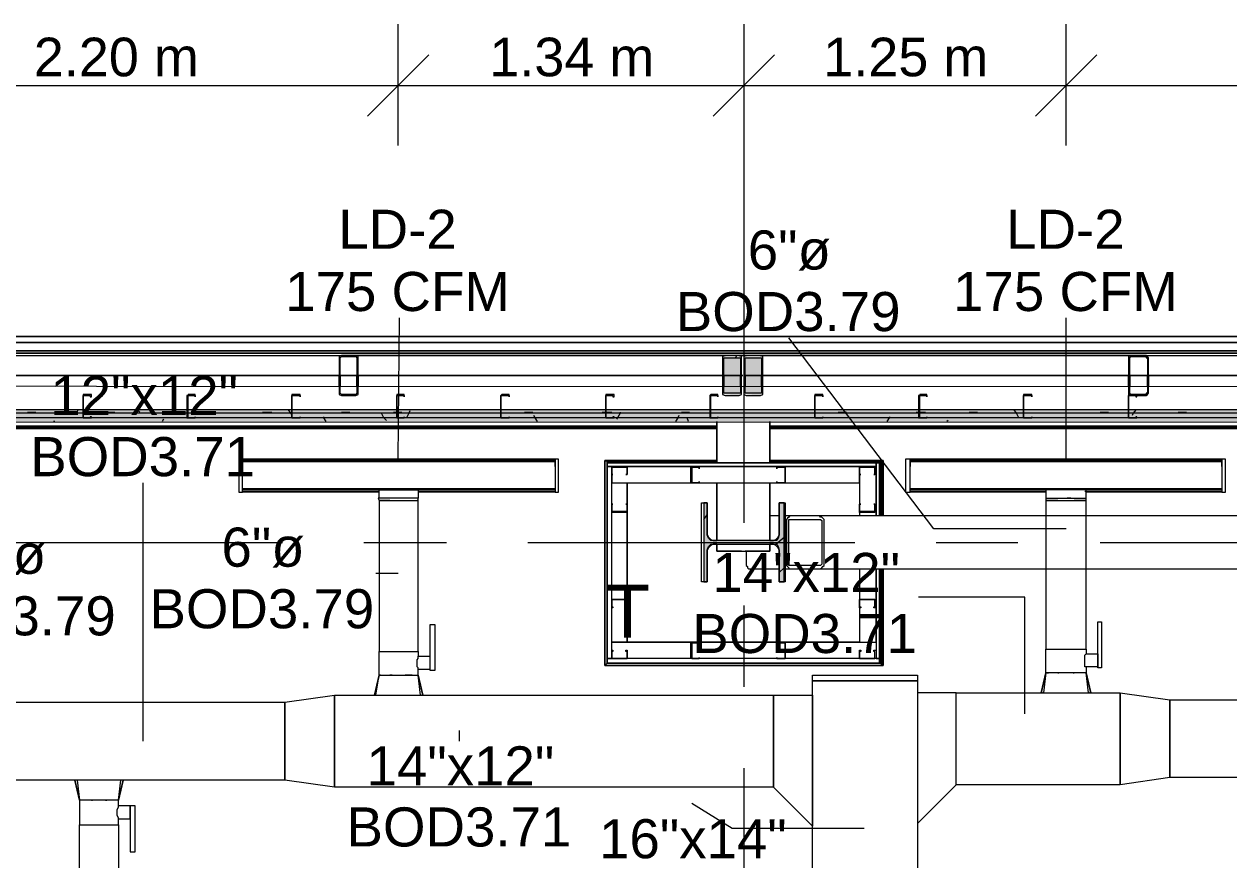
# Model space of a CAD drawing. Header units: metres. Extents: x -2 to 207, y -8 to 52.
# Drawn here: x 28.016 to 32.694, y 44.931 to 48.178 of the extents above; entities that cross this region are included whole.
import ezdxf

# ---------------------------------------------------------------- set-up
doc = ezdxf.new("R2010")
doc.units = ezdxf.units.M
doc.layers.add('HVAC - Ductos', color=5, linetype='Continuous', lineweight=0)
doc.layers.add('PDF_Text', color=7, linetype='Continuous', lineweight=0)
doc.layers.add('PDF_Geometry', color=7, linetype='Continuous', lineweight=0, true_color=0xaaaaaa)
doc.layers.add('PDF_Solid Fills', color=7, linetype='Continuous', lineweight=0, true_color=0xffffff)
doc.styles.add('PDF Helvetica', font='')
doc.styles.get('PDF Helvetica').set_extended_font_data('Helvetica')

msp = doc.modelspace()

# ---------------------------------------------------------------- hatches: boundary and pattern name
at = {"layer": 'PDF_Solid Fills', "lineweight": 0, "transparency": 33554559}
h = msp.add_hatch(color=256, dxfattribs=at)
h.paths.add_polyline_path([(29.2443, 46.8864), (29.3039, 46.891), (29.2398, 46.891), (29.2398, 46.7397), (29.2489, 46.7443), (29.2443, 46.7443)])
h.paths.add_polyline_path([(29.2489, 46.7397), (29.3034, 46.7352), (29.3039, 46.7352), (29.3039, 46.7397)])
h.paths.add_polyline_path([(29.3085, 46.7397), (29.313, 46.891), (29.3085, 46.891)])
for points in [[(30.7288, 46.7397), (30.738, 46.7397), (30.7924, 46.7352), (30.7929, 46.7352), (30.7929, 46.7397), (30.8021, 46.7397), (30.8021, 46.891), (30.7288, 46.891)], [(30.8113, 46.7397), (30.8205, 46.7397), (30.8749, 46.7352), (30.8754, 46.7352), (30.8754, 46.7397), (30.8846, 46.7397), (30.8846, 46.891), (30.8113, 46.891)], [(12.4111, 46.6344), (59.8547, 46.6344), (60.0699, 46.6298), (60.0699, 46.6481), (26.619, 46.6526), (12.4111, 46.6526)], [(30.6692, 46.1945), (30.6692, 46.3182), (30.6555, 46.3182), (30.6555, 46.0113), (30.6692, 46.0113), (30.6692, 46.1395), (30.6738, 46.1533), (30.6784, 46.1579), (30.9441, 46.1579), (30.9441, 46.1487), (30.9487, 46.1487), (30.9487, 46.0113), (30.967, 46.0113), (30.967, 46.3182), (30.9487, 46.3182), (30.9441, 46.1853), (30.9396, 46.1762), (30.683, 46.1716), (30.683, 46.1762), (30.6784, 46.1808), (30.6738, 46.1808), (30.6738, 46.1945)]]:
    msp.add_hatch(color=256, dxfattribs=at).paths.add_polyline_path(points)
h = msp.add_hatch(color=256, dxfattribs=at)
h.paths.add_polyline_path([(32.3049, 46.7397), (32.3141, 46.7443), (32.3095, 46.7443), (32.3095, 46.8864), (32.3736, 46.8864), (32.3782, 46.8818), (32.3782, 46.7443), (32.3828, 46.8864), (32.3782, 46.891), (32.3049, 46.891)])
h.paths.add_polyline_path([(32.3782, 46.7443), (32.3736, 46.7443), (32.3782, 46.7397)])
h.paths.add_polyline_path([(32.337, 46.7397), (32.3733, 46.7352), (32.3736, 46.7352), (32.3736, 46.7397)])
h = msp.add_hatch(color=256, dxfattribs=at)
h.paths.add_polyline_path([(26.6236, 46.6802), (26.6236, 46.6664), (28.6487, 46.6664), (28.6487, 46.6802)])
h.paths.add_polyline_path([(60.0699, 46.6802), (58.6863, 46.6802), (58.6863, 46.6618), (60.0699, 46.6618)])
h.paths.add_polyline_path([(25.8127, 46.6802), (25.8127, 46.6664), (26.619, 46.6664), (26.619, 46.6802)])
h.paths.add_polyline_path([(14.0377, 46.6664), (14.0377, 46.6848), (12.4111, 46.6848), (12.4111, 46.6664)])
h.paths.add_polyline_path([(28.6533, 46.6802), (28.6533, 46.6664), (30.6784, 46.6664), (30.6784, 46.6802)])
h.paths.add_polyline_path([(18.908, 46.6664), (18.908, 46.6848), (16.072, 46.6848), (16.072, 46.6664)])
h.paths.add_polyline_path([(31.4939, 46.6802), (31.4939, 46.6664), (33.5191, 46.6664), (33.5191, 46.6802)])
h.paths.add_polyline_path([(21.7487, 46.6664), (21.7487, 46.6848), (20.9423, 46.6848), (20.9423, 46.6664)])
h.paths.add_polyline_path([(36.3643, 46.6802), (36.3643, 46.6664), (38.3894, 46.6664), (38.3894, 46.6802)])
h.paths.add_polyline_path([(25.8081, 46.6802), (25.4049, 46.6848), (23.783, 46.6848), (23.783, 46.6664), (25.8081, 46.6664)])
h.paths.add_polyline_path([(41.2346, 46.6802), (41.2346, 46.6664), (43.2598, 46.6664), (43.2598, 46.6802)])
h.paths.add_polyline_path([(50.5676, 46.6664), (50.9698, 46.6618), (50.9707, 46.6618), (50.9707, 46.6802), (48.9456, 46.6802), (48.9456, 46.6664)])
h.paths.add_polyline_path([(44.0753, 46.6802), (44.0753, 46.6664), (46.1004, 46.6664), (46.1004, 46.6802)])
h.paths.add_polyline_path([(53.005, 46.6802), (53.005, 46.6618), (53.8114, 46.6618), (53.8114, 46.6802)])
h.paths.add_polyline_path([(48.1347, 46.6802), (48.1347, 46.6664), (48.941, 46.6664), (48.941, 46.6802)])
h.paths.add_polyline_path([(55.8456, 46.6802), (55.8456, 46.6618), (58.6817, 46.6618), (58.6817, 46.6802)])
h.paths.add_polyline_path([(46.105, 46.6802), (46.105, 46.6664), (48.1301, 46.6664), (48.1301, 46.6802)])
h.paths.add_polyline_path([(53.8159, 46.6802), (53.8159, 46.6618), (55.841, 46.6618), (55.841, 46.6802)])
h.paths.add_polyline_path([(43.2643, 46.6802), (43.2643, 46.6664), (44.0707, 46.6664), (44.0707, 46.6802)])
h.paths.add_polyline_path([(50.9753, 46.6802), (50.9753, 46.6618), (53.0004, 46.6618), (53.0004, 46.6802)])
h.paths.add_polyline_path([(38.394, 46.6802), (38.394, 46.6664), (41.2301, 46.6664), (41.2301, 46.6802)])
h.paths.add_polyline_path([(23.7784, 46.6664), (23.7784, 46.6848), (21.7532, 46.6848), (21.7532, 46.6664)])
h.paths.add_polyline_path([(33.5237, 46.6802), (33.5237, 46.6664), (36.3597, 46.6664), (36.3597, 46.6802)])
h.paths.add_polyline_path([(20.9377, 46.6664), (20.9377, 46.6848), (18.9126, 46.6848), (18.9126, 46.6664)])
h.paths.add_polyline_path([(30.683, 46.6802), (30.683, 46.6664), (31.4894, 46.6664), (31.4894, 46.6802)])
h.paths.add_polyline_path([(16.0674, 46.6664), (16.0674, 46.6848), (14.0423, 46.6848), (14.0423, 46.6664)])
h = msp.add_hatch(color=256, dxfattribs=at)
h.paths.add_polyline_path([(53.005, 46.6618), (53.005, 46.6481), (53.8114, 46.6481), (53.8114, 46.6618)])
h.paths.add_polyline_path([(48.1301, 46.6481), (48.1301, 46.6664), (46.105, 46.6664), (46.105, 46.6481)])
h.paths.add_polyline_path([(44.0707, 46.6481), (44.0707, 46.6664), (43.2643, 46.6664), (43.2643, 46.6481)])
h.paths.add_polyline_path([(50.9707, 46.6618), (50.5676, 46.6664), (48.9456, 46.6664), (48.9456, 46.6481), (50.9707, 46.6481)])
h.paths.add_polyline_path([(41.2301, 46.6481), (41.2301, 46.6664), (38.394, 46.6664), (38.394, 46.6481)])
h.paths.add_polyline_path([(48.941, 46.6481), (48.941, 46.6664), (48.1347, 46.6664), (48.1347, 46.6481)])
h.paths.add_polyline_path([(36.3597, 46.6481), (36.3597, 46.6664), (33.5237, 46.6664), (33.5237, 46.6481)])
h.paths.add_polyline_path([(46.1004, 46.6481), (46.1004, 46.6664), (44.0753, 46.6664), (44.0753, 46.6481)])
h.paths.add_polyline_path([(31.4894, 46.6481), (31.4894, 46.6664), (30.683, 46.6664), (30.683, 46.6481)])
h.paths.add_polyline_path([(43.2598, 46.6481), (43.2598, 46.6664), (41.2346, 46.6664), (41.2346, 46.6481)])
h.paths.add_polyline_path([(28.6487, 46.6481), (28.6487, 46.6664), (26.6236, 46.6664), (26.6236, 46.6481)])
h.paths.add_polyline_path([(38.3894, 46.6481), (38.3894, 46.6664), (36.3643, 46.6664), (36.3643, 46.6481)])
h.paths.add_polyline_path([(25.8081, 46.6526), (25.8081, 46.6664), (23.783, 46.6664), (23.783, 46.6526)])
h.paths.add_polyline_path([(33.5191, 46.6481), (33.5191, 46.6664), (31.4939, 46.6664), (31.4939, 46.6481)])
h.paths.add_polyline_path([(21.7487, 46.6526), (21.7487, 46.6664), (20.9423, 46.6664), (20.9423, 46.6526)])
h.paths.add_polyline_path([(30.6784, 46.6481), (30.6784, 46.6664), (28.6533, 46.6664), (28.6533, 46.6481)])
h.paths.add_polyline_path([(18.908, 46.6526), (18.908, 46.6664), (16.072, 46.6664), (16.072, 46.6526)])
h.paths.add_polyline_path([(26.619, 46.6481), (26.619, 46.6664), (25.8127, 46.6664), (25.8127, 46.6526), (26.5091, 46.6526)])
h.paths.add_polyline_path([(14.0377, 46.6526), (14.0377, 46.6664), (12.4111, 46.6664), (12.4111, 46.6526)])
h.paths.add_polyline_path([(23.7784, 46.6526), (23.7784, 46.6664), (21.7532, 46.6664), (21.7532, 46.6526)])
h.paths.add_polyline_path([(60.0699, 46.6618), (53.8159, 46.6618), (53.8159, 46.6481), (60.0699, 46.6481)])
h.paths.add_polyline_path([(20.9377, 46.6526), (20.9377, 46.6664), (18.9126, 46.6664), (18.9126, 46.6526)])
h.paths.add_polyline_path([(50.9753, 46.6618), (50.9753, 46.6481), (53.0004, 46.6481), (53.0004, 46.6618)])
h.paths.add_polyline_path([(16.0674, 46.6526), (16.0674, 46.6664), (14.0423, 46.6664), (14.0423, 46.6526)])

# ---------------------------------------------------------------- linework, layer by layer
at = {"layer": 'HVAC - Ductos', "color": 252, "lineweight": 0, "true_color": 0x939598}
for points in [[(29.4688, 47.7065), (29.4688, 47.9401), (29.4688, 48.1784)], [(30.8113, 48.1784), (30.8113, 47.9401), (30.8113, 47.7065)], [(32.0621, 47.7065), (32.0621, 47.9401), (32.0621, 48.1784)], [(29.588, 48.0593), (29.4688, 47.9401), (29.3497, 47.821)], [(30.9304, 48.0593), (30.8113, 47.9401), (30.6921, 47.821)], [(32.1812, 48.0593), (32.0621, 47.9401), (31.9429, 47.821)], [(27.2742, 47.9401), (29.4688, 47.9401), (30.8113, 47.9401), (32.0621, 47.9401), (34.2429, 47.9401), (36.4559, 47.9401), (38.6414, 47.9401), (40.0068, 47.9401), (41.3583, 47.9401), (43.498, 47.9401), (45.6697, 47.9401), (47.8277, 47.9401), (49.2022, 47.9401), (50.5768, 47.9401), (52.7942, 47.9401), (54.9843, 47.9401), (57.0644, 47.9401), (58.6359, 47.9401)]]:
    msp.add_lwpolyline(points, dxfattribs=at)
at = {"layer": 'HVAC - Ductos', "lineweight": 0}
for points in [[(29.4688, 46.4878), (29.4734, 47.0376)], [(32.0621, 46.4878), (32.0621, 47.0376)], [(32.0621, 46.2175), (31.5489, 46.2175), (30.9854, 46.9597)], [(30.0782, 46.4648), (30.0782, 46.4878), (30.0782, 46.4832), (28.864, 46.4832), (28.864, 46.4878), (28.864, 46.4648)], [(30.0782, 46.4878), (28.864, 46.4878)], [(32.6668, 46.4648), (32.6668, 46.4878), (32.6668, 46.4832), (31.4573, 46.4832), (31.4573, 46.4878), (31.4573, 46.4648)], [(32.6668, 46.4878), (31.4573, 46.4878)], [(28.864, 46.4144), (28.864, 46.4236), (28.864, 46.4328)], [(30.0782, 46.4328), (30.0782, 46.4236), (30.0782, 46.4144)], [(31.4573, 46.4144), (31.4573, 46.4236), (31.4573, 46.4328)], [(32.6668, 46.4328), (32.6668, 46.4236), (32.6668, 46.4144)], [(28.4792, 45.3927), (28.4792, 46.3961)], [(29.3956, 46.3595), (28.864, 46.3595), (28.864, 46.364), (28.864, 46.3823), (28.864, 46.3915)], [(28.864, 46.3777), (28.864, 46.3823), (28.864, 46.3869)], [(28.864, 46.364), (29.3956, 46.364)], [(29.3956, 46.3366), (29.3956, 46.3686), (29.4047, 46.3686), (29.4184, 46.3686), (29.4322, 46.3686), (29.4505, 46.3686), (29.4688, 46.3686), (29.4917, 46.3686), (29.5101, 46.3686), (29.5238, 46.3686), (29.5376, 46.3686), (29.5421, 46.3686), (29.5467, 46.3686), (29.5467, 46.3366), (29.5421, 46.3366), (29.5238, 46.3366), (29.5009, 46.3366), (29.4688, 46.3366), (29.4414, 46.3366), (29.4138, 46.3366), (29.4001, 46.3366), (29.391, 46.3366), (29.3956, 46.3274), (29.4001, 46.3274), (29.4184, 46.3274), (29.4414, 46.3274), (29.4688, 46.3274), (29.5009, 46.3274), (29.5238, 46.3274), (29.5421, 46.3274), (29.5467, 46.3274), (29.5467, 46.3366)], [(30.0782, 46.3915), (30.0782, 46.3823), (30.0782, 46.364), (30.0782, 46.3595), (29.5467, 46.3595)], [(29.5467, 46.364), (30.0782, 46.364)], [(30.0782, 46.3869), (30.0782, 46.3823), (30.0782, 46.3777)], [(31.9842, 46.3595), (31.4573, 46.3595), (31.4573, 46.364), (31.4573, 46.3823), (31.4573, 46.3915)], [(31.4573, 46.3777), (31.4573, 46.3823), (31.4573, 46.3869)], [(31.4573, 46.364), (31.9842, 46.364)], [(32.1354, 46.364), (32.6668, 46.364)], [(32.6668, 46.3915), (32.6668, 46.3823), (32.6668, 46.364), (32.6668, 46.3595), (32.14, 46.3595)], [(32.6668, 46.3869), (32.6668, 46.3823), (32.6668, 46.3777)], [(29.3818, 45.5714), (29.3956, 45.6493), (29.3956, 45.7409), (29.4047, 45.7409), (29.4184, 45.7409), (29.4322, 45.7409), (29.4505, 45.7409), (29.4688, 45.7409), (29.4917, 45.7409), (29.5101, 45.7409), (29.5238, 45.7409), (29.5376, 45.7409), (29.5421, 45.7409), (29.5467, 45.7409), (29.5467, 46.3274), (29.5421, 46.3274)], [(29.4368, 46.3274), (29.4322, 46.3274), (29.4184, 46.3274), (29.4047, 46.3274), (29.4001, 46.3274), (29.3956, 46.3274), (29.3956, 45.7409), (29.4047, 45.7409), (29.4184, 45.7409), (29.4322, 45.7409), (29.4505, 45.7409), (29.4688, 45.7409), (29.4917, 45.7409), (29.5101, 45.7409), (29.5238, 45.7409), (29.5376, 45.7409), (29.5421, 45.7409), (29.5467, 45.7409), (29.5467, 45.7226), (29.5925, 45.7226)], [(29.4459, 46.3274), (29.4505, 46.3274), (29.4688, 46.3274), (29.4917, 46.3274), (29.4963, 46.3274)], [(29.5101, 46.3366), (29.5009, 46.3366)], [(29.5009, 46.3274), (29.5101, 46.3274), (29.5238, 46.3274), (29.5376, 46.3274)], [(31.9842, 46.3366), (31.9888, 46.3366), (32.0071, 46.3366), (32.03, 46.3366), (32.0621, 46.3366), (32.0896, 46.3366), (32.117, 46.3366), (32.1354, 46.3366), (32.14, 46.3366)], [(32.03, 46.3274), (32.0254, 46.3274), (32.0071, 46.3274), (31.9979, 46.3274), (31.9933, 46.3274), (31.9888, 46.3274), (31.9842, 46.3274), (31.9842, 45.7501), (31.9888, 45.7501), (31.9979, 45.7501), (32.0071, 45.7501), (32.0254, 45.7501), (32.0437, 45.7501), (32.0621, 45.7501), (32.0804, 45.7501), (32.0987, 45.7501), (32.117, 45.7501), (32.1262, 45.7501), (32.1354, 45.7501), (32.14, 45.7501), (32.14, 45.7317), (32.1858, 45.7317), (32.1858, 45.7271), (32.1858, 45.7226), (32.1858, 45.718), (32.1858, 45.7135), (32.1858, 45.7043), (32.1858, 45.6997), (32.1858, 45.6905), (32.1858, 45.6859), (32.1858, 45.6813), (32.14, 45.6813), (32.14, 45.6585), (32.1354, 45.6585), (32.1308, 45.6585), (32.1262, 45.6585), (32.117, 45.6585), (32.0987, 45.6585), (32.0804, 45.6585), (32.0621, 45.6585), (32.0437, 45.6585), (32.0254, 45.6585), (32.0071, 45.6585), (31.9979, 45.6585), (31.9933, 45.6585), (31.9888, 45.6585), (31.9933, 45.6585)], [(31.9888, 45.6585), (31.9842, 45.6585), (31.9842, 45.7501), (31.9888, 45.7501), (31.9979, 45.7501), (32.0071, 45.7501), (32.0254, 45.7501), (32.0437, 45.7501), (32.0621, 45.7501), (32.0804, 45.7501), (32.0987, 45.7501), (32.117, 45.7501), (32.1262, 45.7501), (32.1354, 45.7501), (32.14, 45.7501), (32.14, 46.3274), (32.1354, 46.3274), (32.1308, 46.3274), (32.1262, 46.3274), (32.117, 46.3274), (32.0987, 46.3274), (32.0941, 46.3274)], [(32.0346, 46.3274), (32.0437, 46.3274), (32.0621, 46.3274), (32.0804, 46.3274), (32.0896, 46.3274)], [(32.0804, 46.3366), (32.0667, 46.3366)], [(29.4688, 46.0433), (29.3818, 46.0433)], [(31.9017, 45.4981), (31.9017, 45.9517), (31.4894, 45.9517)], [(29.3956, 45.6493), (29.4001, 45.6493), (29.3956, 45.6493), (29.4001, 45.6493), (29.4047, 45.6493), (29.4184, 45.6493), (29.4322, 45.6493), (29.4505, 45.6493), (29.4688, 45.6493), (29.4917, 45.6493), (29.5101, 45.6493), (29.5238, 45.6493), (29.5376, 45.6493), (29.5421, 45.6493), (29.5467, 45.6493), (29.5467, 45.6722), (29.5925, 45.6722), (29.5925, 45.6768), (29.5925, 45.6813), (29.5925, 45.6905), (29.5925, 45.6951), (29.5925, 45.6997), (29.5925, 45.7089), (29.5925, 45.7135), (29.5925, 45.718)], [(29.5467, 45.6722), (29.5467, 45.6768), (29.5421, 45.6813), (29.5421, 45.6905), (29.5421, 45.6997), (29.5421, 45.7089), (29.5467, 45.7135), (29.5467, 45.718), (29.5467, 45.7226)], [(32.14, 45.6813), (32.1354, 45.6813), (32.1354, 45.6859), (32.1354, 45.6905), (32.1354, 45.6997), (32.1354, 45.7089), (32.1354, 45.718), (32.1354, 45.7226), (32.1354, 45.7271), (32.14, 45.7317)], [(31.9659, 45.5806), (31.9842, 45.6585), (31.9659, 45.5806)], [(31.9842, 45.6585), (31.975, 45.5806)], [(32.1354, 45.5806), (32.1446, 45.5806), (32.1492, 45.5806), (32.1537, 45.5806), (32.1583, 45.5806), (32.14, 45.6585), (32.1583, 45.5806), (32.1537, 45.5806)], [(32.1492, 45.5806), (32.14, 45.6585)], [(29.3772, 45.5714), (29.3956, 45.6493), (29.3772, 45.5714)], [(29.5467, 45.5714), (29.5559, 45.5714), (29.5467, 45.6493), (29.5651, 45.5714), (29.5605, 45.5714), (29.5651, 45.5714), (29.5467, 45.6493)], [(29.029, 45.5439), (29.2214, 45.5714)], [(29.2214, 45.5714), (29.2214, 45.214)], [(29.3772, 45.5714), (29.3818, 45.5714), (29.3864, 45.5714), (29.3956, 45.5714)], [(29.4001, 45.5714), (29.4184, 45.5714)], [(29.423, 45.5714), (29.4276, 45.5714), (29.4368, 45.5714), (29.4505, 45.5714), (29.4551, 45.5714), (29.4596, 45.5714), (29.4826, 45.5714)], [(29.4872, 45.5714), (29.4917, 45.5714), (29.5009, 45.5714)], [(29.5055, 45.5714), (29.5147, 45.5714), (29.5192, 45.5714), (29.5238, 45.5714), (29.5421, 45.5714)], [(31.9705, 45.5806), (31.9659, 45.5806), (31.9705, 45.5806), (31.9796, 45.5806), (31.9888, 45.5806), (32.0071, 45.5806), (32.0117, 45.5806)], [(32.0163, 45.5806), (32.03, 45.5806), (32.0392, 45.5806), (32.0437, 45.5806)], [(32.0483, 45.5806), (32.0712, 45.5806), (32.0758, 45.5806)], [(32.0804, 45.5806), (32.0941, 45.5806), (32.1033, 45.5806), (32.1079, 45.5806), (32.117, 45.5806), (32.1308, 45.5806)], [(32.2728, 45.5806), (32.4653, 45.553)], [(32.2728, 45.2232), (32.2728, 45.5806)], [(29.029, 45.2416), (29.029, 45.5439)], [(32.4653, 45.553), (32.4653, 45.2507)], [(29.7071, 45.3927), (29.7071, 45.434)], [(28.2318, 45.2416), (28.2226, 45.2416), (28.218, 45.2416), (28.2134, 45.2416), (28.2318, 45.1637), (28.2134, 45.2416)], [(28.2226, 45.2416), (28.2318, 45.1637)], [(28.2547, 45.2416), (28.2364, 45.2416)], [(28.4013, 45.2416), (28.3967, 45.2416), (28.3921, 45.2416), (28.3784, 45.2416), (28.36, 45.2416), (28.3554, 45.2416), (28.3509, 45.2416), (28.3418, 45.2416), (28.328, 45.2416), (28.3234, 45.2416), (28.3188, 45.2416), (28.2959, 45.2416), (28.2914, 45.2416), (28.2868, 45.2416), (28.273, 45.2416), (28.2638, 45.2416), (28.2592, 45.2416)], [(28.4013, 45.2416), (28.383, 45.1637), (28.4013, 45.2416)], [(28.383, 45.1637), (28.3921, 45.2416)], [(29.2214, 45.214), (29.029, 45.2416)], [(32.4653, 45.2507), (32.2728, 45.2232)], [(28.2776, 45.1637), (28.2822, 45.1637), (28.2776, 45.1637), (28.273, 45.1637)], [(28.3097, 45.1637), (28.3051, 45.1637)], [(28.3418, 45.1637), (28.3372, 45.1637), (28.3326, 45.1637), (28.3372, 45.1637)], [(28.3784, 45.1637), (28.3738, 45.1637)], [(31.2786, 45.0537), (30.7655, 45.0537), (30.6097, 45.1499)], [(28.383, 45.0903), (28.383, 45.0949), (28.3784, 45.1041), (28.3784, 45.1133), (28.3784, 45.1224), (28.3784, 45.127), (28.383, 45.1361), (28.383, 45.1407)], [(28.2318, 43.7983), (28.2318, 45.0675), (28.241, 45.0675), (28.2547, 45.0675), (28.2684, 45.0675), (28.2868, 45.0675), (28.3097, 45.0675), (28.328, 45.0675), (28.3463, 45.0675), (28.36, 45.0675), (28.3738, 45.0675), (28.383, 45.0675), (28.383, 43.7983)]]:
    msp.add_lwpolyline(points, dxfattribs=at)
for points in [[(28.8503, 46.4878), (28.8503, 46.3595), (28.864, 46.3595), (28.864, 46.4878)], [(30.0782, 46.3732), (28.864, 46.3732), (28.864, 46.4786), (30.0782, 46.4786), (30.0782, 46.3732), (30.0782, 46.3686), (28.864, 46.3686), (28.864, 46.3732)], [(28.864, 46.4694), (28.864, 46.4648), (28.864, 46.4602), (28.864, 46.4648)], [(30.0919, 46.4878), (30.0782, 46.4878), (30.0782, 46.3595), (30.0919, 46.3595)], [(30.0782, 46.4602), (30.0782, 46.4648), (30.0782, 46.4694), (30.0782, 46.4648)], [(31.439, 46.4878), (31.439, 46.3595), (31.4573, 46.3595), (31.4573, 46.4878)], [(32.6668, 46.3732), (31.4573, 46.3732), (31.4573, 46.4786), (32.6668, 46.4786), (32.6668, 46.3732), (32.6668, 46.3686), (31.4573, 46.3686), (31.4573, 46.3732)], [(31.4573, 46.4694), (31.4573, 46.4648), (31.4573, 46.4602), (31.4573, 46.4648)], [(32.6806, 46.4878), (32.6668, 46.4878), (32.6668, 46.3595), (32.6806, 46.3595)], [(32.6668, 46.4602), (32.6668, 46.4648), (32.6668, 46.4694), (32.6668, 46.4648)], [(31.9842, 46.3366), (31.9842, 46.3274), (31.9933, 46.3274), (32.0071, 46.3274), (32.0346, 46.3274), (32.0621, 46.3274), (32.0896, 46.3274), (32.117, 46.3274), (32.1308, 46.3274), (32.14, 46.3274), (32.14, 46.3366), (32.14, 46.3686), (32.1354, 46.3686), (32.1262, 46.3686), (32.117, 46.3686), (32.0987, 46.3686), (32.0804, 46.3686), (32.0621, 46.3686), (32.0437, 46.3686), (32.0254, 46.3686), (32.0071, 46.3686), (31.9979, 46.3686), (31.9888, 46.3686), (31.9842, 46.3686)], [(29.6109, 45.6676), (29.5925, 45.6676), (29.5925, 45.8463), (29.6109, 45.8463)], [(32.1995, 45.6768), (32.1858, 45.6768), (32.1858, 45.8555), (32.1995, 45.8555)], [(32.0346, 45.6585), (32.03, 45.6585)], [(32.0941, 45.6585), (32.0896, 45.6585)], [(29.4459, 45.6493), (29.4414, 45.6493), (29.4368, 45.6493), (29.4414, 45.6493)], [(29.5238, 45.6493), (29.5009, 45.6493), (29.4963, 45.6493), (29.5009, 45.6493)], [(31.4848, 45.6264), (31.077, 45.6264), (31.077, 45.6493), (31.4848, 45.6493)], [(31.4848, 45.6264), (31.4848, 44.7604), (31.077, 44.7604), (31.077, 45.6264)], [(31.077, 45.5714), (31.077, 45.0629), (30.9258, 45.214), (30.9258, 45.5714), (30.9258, 45.214), (29.2214, 45.214), (29.2214, 45.5714), (30.9258, 45.5714)], [(31.4848, 45.5806), (31.4848, 45.072), (31.636, 45.2232), (31.636, 45.5806), (32.2728, 45.5806), (32.2728, 45.2232), (31.636, 45.2232), (31.636, 45.5806)], [(29.029, 45.2416), (27.068, 45.2416), (27.068, 45.5439), (29.029, 45.5439)], [(32.4653, 45.553), (34.5958, 45.553), (34.5958, 45.2507), (32.4653, 45.2507)], [(28.2318, 45.0675), (28.241, 45.0675), (28.2547, 45.0675), (28.2684, 45.0675), (28.2868, 45.0675), (28.3097, 45.0675), (28.328, 45.0675), (28.3463, 45.0675), (28.36, 45.0675), (28.3738, 45.0675), (28.383, 45.0675), (28.383, 45.0903), (28.4288, 45.0903), (28.4288, 45.0949), (28.4288, 45.0995), (28.4288, 45.1041), (28.4288, 45.1087), (28.4288, 45.1178), (28.4288, 45.1224), (28.4288, 45.127), (28.4288, 45.1361), (28.4288, 45.1407), (28.4288, 44.9621), (28.4471, 44.9621), (28.4471, 45.1407), (28.4288, 45.1407), (28.383, 45.1407), (28.383, 45.1637), (28.3784, 45.1637), (28.3738, 45.1637), (28.36, 45.1637), (28.3463, 45.1637), (28.328, 45.1637), (28.3097, 45.1637), (28.2868, 45.1637), (28.2684, 45.1637), (28.2547, 45.1637), (28.241, 45.1637), (28.2364, 45.1637), (28.2318, 45.1637)]]:
    msp.add_lwpolyline(points, close=True, dxfattribs=at)
at = {"layer": 'PDF_Geometry', "color": 252, "lineweight": 0, "true_color": 0x939598}
msp.add_lwpolyline([(30.8113, 48.1738), (30.8113, 47.6973)], dxfattribs=at)
at = {"layer": 'PDF_Geometry', "lineweight": 0}
for points in [[(30.8113, 47.6973), (30.8113, 46.2403)], [(29.313, 46.9642), (29.2398, 46.9642)], [(30.8479, 46.9642), (30.7701, 46.9642)], [(32.3782, 46.9642), (32.3049, 46.9642)], [(27.714, 46.891), (26.28, 46.891), (27.7416, 46.891), (29.2764, 46.891), (30.738, 46.891), (29.3039, 46.891)], [(27.7736, 46.891), (29.2489, 46.891)], [(29.2718, 46.8864), (29.2764, 46.891)], [(30.7792, 46.8818), (30.7838, 46.891)], [(32.3141, 46.891), (30.8754, 46.891), (32.3416, 46.891), (33.8764, 46.891), (35.3425, 46.891), (33.9039, 46.891)], [(32.3141, 46.7351), (32.3736, 46.7351), (32.3782, 46.7397), (32.3828, 46.7443), (32.3828, 46.8818), (32.3782, 46.8864), (32.3736, 46.891), (32.3141, 46.891), (32.3049, 46.8864), (32.3049, 46.8818), (32.3049, 46.7443), (32.3049, 46.7397), (32.3095, 46.7397)], [(32.3736, 46.891), (33.8444, 46.891)], [(29.2398, 46.8543), (29.2443, 46.8543)], [(30.7288, 46.8313), (30.7334, 46.8359)], [(29.2398, 46.7718), (29.2398, 46.8131)], [(29.2443, 46.8131), (29.2443, 46.7718)], [(29.3085, 46.7718), (29.3085, 46.8131)], [(29.313, 46.8131), (29.313, 46.7718)], [(30.7288, 46.8131), (30.7288, 46.7718)], [(30.7334, 46.8131), (30.7334, 46.7718)], [(30.7975, 46.7718), (30.7975, 46.8131)], [(30.8021, 46.7718), (30.8021, 46.8131)], [(30.8113, 46.8131), (30.8113, 46.7718)], [(30.8159, 46.8131), (30.8159, 46.7718)], [(30.88, 46.7718), (30.88, 46.8131)], [(30.8846, 46.7718), (30.8846, 46.8131)], [(32.3049, 46.7718), (32.3049, 46.8131)], [(32.3095, 46.8131), (32.3095, 46.7718)], [(32.3782, 46.7718), (32.3782, 46.8131)], [(32.3828, 46.8131), (32.3828, 46.7718)], [(60.07, 46.7673), (12.4111, 46.7718), (12.4111, 46.7535), (7.2476, 46.7535), (7.2476, 46.6161), (12.4111, 46.6161), (12.4111, 46.6344), (60.07, 46.6298)], [(28.6487, 46.6802), (28.2455, 46.6802), (27.8378, 46.6802), (27.4345, 46.6802), (27.0268, 46.6802), (26.6236, 46.6802)], [(28.6487, 46.6664), (28.2455, 46.6664), (27.8378, 46.6664), (27.4345, 46.6664), (27.0268, 46.6664), (26.6236, 46.6664)], [(28.6487, 46.6481), (28.2455, 46.6481), (27.8378, 46.6481), (27.4345, 46.6481), (27.0268, 46.6481), (26.6236, 46.6481)], [(31.4894, 46.6802), (31.0862, 46.6802), (30.6784, 46.6802), (30.2752, 46.6802), (29.8674, 46.6802), (29.4642, 46.6802), (29.0565, 46.6802), (28.6533, 46.6802)], [(31.4894, 46.6664), (31.0862, 46.6664), (30.6784, 46.6664), (30.2752, 46.6664), (29.8674, 46.6664), (29.4642, 46.6664), (29.0565, 46.6664), (28.6533, 46.6664)], [(30.6784, 46.6481), (30.2752, 46.6481), (29.8674, 46.6481), (29.4642, 46.6481), (29.0565, 46.6481), (28.6533, 46.6481)], [(31.4894, 46.6481), (31.0862, 46.6481), (30.683, 46.6481)], [(36.3597, 46.6802), (35.9565, 46.6802), (35.5488, 46.6802), (35.1456, 46.6802), (34.7378, 46.6802), (34.3346, 46.6802), (33.9268, 46.6802), (33.5191, 46.6802), (33.1159, 46.6802), (32.7081, 46.6802), (32.3049, 46.6802), (31.8971, 46.6802), (31.4939, 46.6802)], [(33.5191, 46.6664), (33.1159, 46.6664), (32.7081, 46.6664), (32.3049, 46.6664), (31.8971, 46.6664), (31.4939, 46.6664)], [(33.5191, 46.6481), (33.1159, 46.6481), (32.7081, 46.6481), (32.3049, 46.6481), (31.8971, 46.6481), (31.4939, 46.6481)], [(21.6754, 46.6115), (30.7059, 46.6115)], [(30.9121, 46.6115), (39.9059, 46.6115), (30.9121, 46.6161), (39.9059, 46.6161), (30.9121, 46.6161), (39.9059, 46.6161)], [(34.8431, 46.2678), (31.3381, 46.2678), (31.3381, 46.474), (31.3381, 46.2678), (31.3381, 46.474), (31.2603, 46.474), (30.2798, 46.474), (30.2798, 46.3961), (30.2798, 45.7776), (30.2798, 45.6951), (31.3381, 45.6951), (30.2798, 45.6951), (31.3381, 45.6951), (31.3381, 46.0617), (34.8431, 46.0617)], [(30.2798, 46.474), (30.2798, 45.6951), (30.2798, 46.474)], [(31.3381, 46.474), (30.2798, 46.474), (31.3381, 46.474)], [(30.2798, 46.474), (30.2798, 46.4602)], [(31.3245, 46.474), (30.2798, 46.474)], [(30.2798, 46.4602), (31.3245, 46.4602)], [(31.3381, 46.2678), (31.3381, 46.474), (30.9121, 46.474), (31.3381, 46.474), (30.9121, 46.474), (31.3381, 46.474), (31.3427, 46.474), (31.3427, 46.4786), (31.3473, 46.4832), (31.3519, 46.4832), (30.9121, 46.4832), (31.3519, 46.4832), (31.3473, 46.4832), (31.3427, 46.4786), (31.3427, 46.474), (31.3381, 46.474), (31.3381, 46.2678), (31.3381, 46.474), (31.3427, 46.474), (31.3427, 46.4786), (31.3473, 46.4832), (31.3519, 46.4832), (31.3519, 46.2678), (31.3519, 46.4832), (31.3473, 46.4832), (31.3427, 46.4786), (31.3427, 46.474), (31.3381, 46.474), (31.3245, 46.474), (31.3245, 46.2678), (31.3245, 46.4602), (31.2603, 46.4602), (31.2603, 46.3961), (31.2603, 46.2678)], [(31.3245, 46.4602), (31.3245, 46.474)], [(31.3381, 46.2678), (31.3381, 46.474), (31.3381, 46.2678)], [(31.3427, 46.2678), (31.3427, 46.4786)], [(31.3427, 46.4786), (31.3427, 46.2678)], [(30.9716, 46.0617), (31.2603, 46.0617), (31.2603, 45.7776), (30.3577, 45.7776), (30.2981, 45.7776), (30.3577, 45.7776), (30.3577, 46.3961), (31.2603, 46.3961), (31.2603, 46.2678), (30.9716, 46.2678)], [(30.7059, 46.1579), (30.6921, 46.1579), (30.683, 46.1533), (30.6738, 46.1441), (30.6692, 46.1349), (30.6692, 46.0112), (30.6463, 46.0112), (30.6463, 46.3182), (30.6692, 46.3182), (30.6692, 46.1945), (30.6738, 46.1853), (30.683, 46.1762), (30.6921, 46.1716), (30.7059, 46.1716), (30.7059, 46.3961), (30.7059, 46.1716)], [(30.9121, 46.1716), (30.9121, 46.3961), (30.9121, 46.1716), (30.9258, 46.1716), (30.935, 46.1762), (30.9441, 46.1853), (30.9487, 46.1945), (30.9487, 46.3182), (30.9716, 46.3182), (30.9716, 46.0112), (30.9487, 46.0112), (30.9487, 46.1349), (30.9441, 46.1441), (30.935, 46.1533), (30.9258, 46.1579), (30.9121, 46.1579), (30.9121, 46.1304), (30.9121, 46.1579)], [(30.6555, 46.2541), (30.6692, 46.2724)], [(30.9487, 46.2678), (30.9121, 46.2678)], [(31.1045, 46.0617), (35.1456, 46.0617), (35.1501, 46.0617), (35.1501, 46.0663), (35.1547, 46.0708), (35.1593, 46.0754), (35.1593, 46.08), (35.1593, 46.0846), (35.1593, 46.2403), (35.1593, 46.2495), (35.1593, 46.2541), (35.1547, 46.2587), (35.1501, 46.2633), (35.1456, 46.2678), (31.1045, 46.2678)], [(30.935, 46.1579), (30.967, 46.1853)], [(29.0198, 46.1625), (27.7507, 46.1625)], [(29.6567, 46.1625), (29.336, 46.1625)], [(31.2419, 46.1625), (29.9728, 46.1625)], [(30.7059, 46.1579), (30.7059, 46.1304), (30.7059, 46.1579)], [(30.7883, 46.1304), (30.7929, 46.1304), (30.7975, 46.1304), (30.8021, 46.1304), (30.7975, 46.1304), (30.7929, 46.1304), (30.7883, 46.1304), (30.7059, 46.1304), (30.9121, 46.1304), (30.8296, 46.1304), (30.825, 46.1304), (30.8205, 46.1304), (30.8159, 46.1304), (30.8205, 46.1304), (30.825, 46.1304), (30.8296, 46.1304)], [(30.8205, 46.1304), (30.8205, 46.0846), (30.8205, 46.08), (30.8205, 46.0754), (30.825, 46.0708), (30.825, 46.0663), (30.8296, 46.0617), (30.8341, 46.0617), (30.9487, 46.0617)], [(31.8743, 46.1625), (31.5581, 46.1625)], [(33.4641, 46.1625), (32.195, 46.1625)], [(30.9487, 46.0479), (30.967, 46.0663)], [(31.2603, 46.0617), (31.2603, 45.7776), (31.3245, 45.7776), (31.3245, 46.0617), (31.3245, 45.7135), (31.3381, 45.7135), (31.3381, 46.0617)], [(30.8113, 45.9196), (30.8113, 45.6035)], [(31.3381, 45.6951), (30.2798, 45.6951), (31.3381, 45.6951)], [(30.8113, 45.2873), (30.8113, 44.0182)]]:
    msp.add_lwpolyline(points, dxfattribs=at)
for points in [[(26.2113, 46.9642), (27.7416, 46.9642), (29.2764, 46.9642), (30.8067, 46.9642), (32.3416, 46.9642), (33.8764, 46.9642), (32.3416, 46.9642), (30.8067, 46.9642), (29.2764, 46.9642), (27.7416, 46.9642), (26.2113, 46.9642), (24.6764, 46.9642)], [(29.2764, 46.9413), (27.7416, 46.9413)], [(30.8067, 46.9413), (29.2764, 46.9413)], [(32.3416, 46.9413), (30.8067, 46.9413)], [(33.8764, 46.9413), (32.3416, 46.9413)], [(29.2764, 46.9093), (27.7416, 46.9093)], [(29.2764, 46.9001), (27.7416, 46.9001)], [(29.2398, 46.7443), (29.2398, 46.7397), (29.2489, 46.7351), (29.3039, 46.7351), (29.313, 46.7397), (29.313, 46.7443), (29.313, 46.8818), (29.313, 46.8864), (29.3039, 46.891), (29.2489, 46.891), (29.2398, 46.8864), (29.2398, 46.8818)], [(29.3039, 46.7397), (29.2489, 46.7397), (29.2443, 46.7443), (29.2443, 46.8818), (29.2489, 46.8864), (29.3039, 46.8864), (29.3085, 46.8818), (29.3085, 46.7443)], [(30.8067, 46.9093), (29.2764, 46.9093)], [(30.8067, 46.9001), (29.2764, 46.9001)], [(30.738, 46.7351), (30.7929, 46.7351), (30.8021, 46.7397), (30.8021, 46.7489), (30.8021, 46.8772), (30.8021, 46.8864), (30.7929, 46.891), (30.738, 46.891), (30.7288, 46.8864), (30.7288, 46.8772), (30.7288, 46.7489), (30.7288, 46.7397)], [(30.738, 46.7443), (30.7334, 46.7443), (30.7334, 46.7489), (30.7334, 46.8772), (30.7334, 46.8818), (30.738, 46.8818), (30.7929, 46.8818), (30.7975, 46.8818), (30.7975, 46.8772), (30.7975, 46.7489), (30.7975, 46.7443), (30.7929, 46.7443)], [(30.8067, 46.891), (30.7929, 46.891)], [(32.3416, 46.9093), (30.8067, 46.9093)], [(32.3416, 46.9001), (30.8067, 46.9001)], [(30.8205, 46.891), (30.8067, 46.891)], [(30.8205, 46.7351), (30.8754, 46.7351), (30.8846, 46.7397), (30.8846, 46.7489), (30.8846, 46.8772), (30.8846, 46.8864), (30.8754, 46.891), (30.8205, 46.891), (30.8113, 46.8864), (30.8113, 46.8772), (30.8113, 46.7489), (30.8113, 46.7397)], [(30.88, 46.7489), (30.88, 46.7443), (30.8754, 46.7443), (30.8205, 46.7443), (30.8159, 46.7443), (30.8159, 46.7489), (30.8159, 46.8772), (30.8159, 46.8818), (30.8205, 46.8818), (30.8754, 46.8818), (30.88, 46.8818), (30.88, 46.8772)], [(32.3141, 46.8864), (32.3736, 46.8864), (32.3736, 46.8818), (32.3782, 46.8818), (32.3782, 46.7443), (32.3736, 46.7443), (32.3736, 46.7397), (32.3141, 46.7397), (32.3095, 46.7443), (32.3095, 46.8818)], [(33.8764, 46.9093), (32.3416, 46.9093)], [(33.8764, 46.9001), (32.3416, 46.9001)], [(27.7828, 46.8131), (29.2398, 46.8131)], [(29.2764, 46.8131), (29.3085, 46.8131), (29.2764, 46.8131), (29.2443, 46.8131)], [(29.313, 46.8131), (30.7288, 46.8131)], [(30.7334, 46.8131), (30.7975, 46.8131)], [(30.8021, 46.8131), (30.8067, 46.8131)], [(30.8159, 46.8131), (30.88, 46.8131)], [(30.8846, 46.8131), (32.3049, 46.8131)], [(32.3095, 46.8131), (32.3416, 46.8131), (32.3782, 46.8131), (32.3416, 46.8131)], [(32.3828, 46.8131), (33.8352, 46.8131)], [(28.2776, 46.7397), (28.2455, 46.7397), (28.2455, 46.7351), (28.2455, 46.6481), (28.2776, 46.6481), (28.2776, 46.6526), (28.273, 46.6526), (28.273, 46.6481), (28.2455, 46.6481), (28.2455, 46.7351), (28.273, 46.7351), (28.273, 46.7306), (28.2776, 46.7306)], [(28.6808, 46.7397), (28.6533, 46.7397), (28.6533, 46.7351), (28.6487, 46.7351), (28.6487, 46.6481), (28.6533, 46.6481), (28.6808, 46.6481), (28.6808, 46.6526), (28.6808, 46.6481), (28.6533, 46.6481), (28.6533, 46.7351), (28.6808, 46.7351), (28.6808, 46.7306)], [(29.0885, 46.7397), (29.0565, 46.7397), (29.0565, 46.7351), (29.0565, 46.6481), (29.0885, 46.6481), (29.0885, 46.6526), (29.0885, 46.6481), (29.0565, 46.6481), (29.0565, 46.7351), (29.0885, 46.7351), (29.0885, 46.7306)], [(29.4917, 46.7397), (29.4642, 46.7397), (29.4642, 46.7351), (29.4642, 46.6481), (29.4917, 46.6481), (29.4917, 46.6526), (29.4917, 46.6481), (29.4642, 46.6481), (29.4642, 46.7351), (29.4917, 46.7351), (29.4917, 46.7306)], [(29.8995, 46.7397), (29.872, 46.7397), (29.8674, 46.7351), (29.8674, 46.6481), (29.872, 46.6481), (29.8995, 46.6481), (29.8995, 46.6526), (29.8995, 46.6481), (29.872, 46.6481), (29.8674, 46.6481), (29.8674, 46.7351), (29.872, 46.7351), (29.8995, 46.7351), (29.8995, 46.7306)], [(30.3073, 46.7397), (30.2752, 46.7397), (30.2752, 46.7351), (30.2752, 46.6481), (30.3073, 46.6481), (30.3073, 46.6526), (30.3027, 46.6526), (30.3027, 46.6481), (30.2752, 46.6481), (30.2752, 46.7351), (30.3027, 46.7351), (30.3027, 46.7306), (30.3073, 46.7306)], [(30.7105, 46.7397), (30.683, 46.7397), (30.6784, 46.7351), (30.6784, 46.6481), (30.683, 46.6481), (30.7105, 46.6481), (30.7105, 46.6526), (30.7105, 46.6481), (30.683, 46.6481), (30.683, 46.7351), (30.7105, 46.7351), (30.7105, 46.7306)], [(31.1182, 46.7397), (31.0862, 46.7397), (31.0862, 46.7351), (31.0862, 46.6481), (31.1182, 46.6481), (31.1182, 46.6526), (31.1182, 46.6481), (31.0862, 46.6481), (31.0862, 46.7351), (31.1182, 46.7351), (31.1182, 46.7306)], [(31.5214, 46.7397), (31.4939, 46.7397), (31.4939, 46.7351), (31.4894, 46.7351), (31.4894, 46.6481), (31.4939, 46.6481), (31.5214, 46.6481), (31.5214, 46.6526), (31.5214, 46.6481), (31.4939, 46.6481), (31.4939, 46.7351), (31.5214, 46.7351), (31.5214, 46.7306)], [(31.9292, 46.7397), (31.8971, 46.7397), (31.8971, 46.7351), (31.8971, 46.6481), (31.9292, 46.6481), (31.9292, 46.6526), (31.9292, 46.6481), (31.8971, 46.6481), (31.8971, 46.7351), (31.9292, 46.7351), (31.9292, 46.7306)], [(32.337, 46.7397), (32.3049, 46.7397), (32.3049, 46.7351), (32.3049, 46.6481), (32.337, 46.6481), (32.337, 46.6526), (32.3324, 46.6526), (32.3324, 46.6481), (32.3049, 46.6481), (32.3049, 46.7351), (32.3324, 46.7351), (32.3324, 46.7306), (32.337, 46.7306)], [(30.7059, 46.6161), (21.6754, 46.6161)], [(21.6754, 46.6161), (30.7059, 46.6161)], [(21.6754, 46.6069), (30.7059, 46.6069)], [(30.7059, 46.6344), (30.7059, 46.474)], [(30.9121, 46.6344), (30.9121, 46.474)], [(30.9121, 46.6069), (39.9059, 46.6023)], [(30.2707, 45.6859), (31.3473, 45.6859), (31.3473, 46.0617), (31.3473, 45.6859), (30.2707, 45.6859), (30.2707, 46.4832), (30.2752, 46.4832), (30.2798, 46.4786), (30.2798, 46.474), (30.2798, 45.6951), (30.2798, 46.4786), (30.2798, 45.6951), (30.2798, 46.474), (30.2798, 46.4786), (30.2752, 46.4832), (30.2707, 46.4832)], [(30.2707, 46.4832), (30.7059, 46.4832), (30.2707, 46.4832), (30.7059, 46.4832), (30.2707, 46.4832), (30.2752, 46.4832), (30.2798, 46.4786), (30.2798, 46.474), (30.2798, 45.6951), (30.2798, 46.4786), (30.2798, 45.6951), (31.3427, 45.6951), (31.3427, 46.0617), (31.3427, 45.6951), (31.3427, 46.0617), (31.3427, 45.6951), (30.2798, 45.6951), (31.3381, 45.6951), (31.3381, 45.7135), (30.2798, 45.7135), (30.2798, 45.6951), (31.3381, 45.6951), (31.3381, 46.0617), (31.3381, 45.6951), (31.3381, 46.0617), (31.3381, 45.6951), (31.3427, 45.6951), (31.3473, 45.6905), (31.3473, 45.6859), (31.3519, 45.6859), (31.3519, 46.0617), (31.3519, 45.6859), (31.3473, 45.6859), (31.3473, 45.6905), (31.3427, 45.6951), (31.3381, 45.6951), (30.2798, 45.6951), (30.2752, 45.6905), (30.2707, 45.6859), (30.2752, 45.6905), (30.2798, 45.6951), (31.3427, 45.6951), (30.2798, 45.6951), (30.2752, 45.6905), (30.2707, 45.6859), (31.3519, 45.6859), (31.3473, 45.6859), (31.3473, 45.6905), (31.3427, 45.6951), (31.3381, 45.6951), (31.3381, 46.0617), (31.3381, 45.7776), (31.3381, 45.6951), (31.3427, 45.6951), (31.3473, 45.6905), (31.3473, 45.6859), (31.3519, 45.6859), (30.2707, 45.6859), (30.2752, 45.6905), (30.2798, 45.6951), (30.2798, 46.474), (30.7059, 46.474), (30.2798, 46.474), (30.2798, 46.4786), (30.2752, 46.4832), (30.2707, 46.4832), (30.2707, 45.6859)], [(30.7059, 46.4786), (30.2798, 46.4786)], [(30.7059, 46.4786), (30.2798, 46.4786)], [(30.2798, 46.474), (30.7059, 46.474)], [(30.2798, 45.7135), (30.2981, 45.7135), (30.2981, 46.4602), (30.2798, 46.4602)], [(30.2981, 46.4557), (30.2981, 46.4602), (30.3577, 46.4602), (30.3577, 46.4557), (30.3577, 46.4282), (30.3531, 46.4282), (30.3577, 46.4282), (30.3577, 46.4557), (30.2981, 46.4557), (30.2981, 46.4282)], [(30.3577, 46.3961), (31.2603, 46.3961), (31.2603, 46.4602), (30.2981, 46.4602), (30.2981, 46.3961)], [(30.6372, 46.4511), (30.6372, 46.4557), (30.6097, 46.4557), (30.6097, 46.3961), (30.6372, 46.3961), (30.6372, 46.4007), (30.6372, 46.3961), (30.6097, 46.3961), (30.6051, 46.3961), (30.6051, 46.4557), (30.6097, 46.4602), (30.6372, 46.4602)], [(31.3473, 46.2678), (31.3473, 46.4832), (30.9121, 46.4832), (31.3473, 46.4832)], [(31.3427, 46.4786), (30.9121, 46.4786)], [(31.3427, 46.4786), (30.9121, 46.4786)], [(30.9716, 46.4602), (30.9716, 46.4557), (30.9716, 46.3961), (30.9396, 46.3961), (30.9396, 46.4007), (30.9396, 46.3961), (30.9716, 46.3961), (30.9716, 46.4557), (30.9396, 46.4557), (30.9396, 46.4511), (30.9396, 46.4602)], [(31.2603, 46.4557), (31.2603, 46.4602), (31.3199, 46.4602), (31.3245, 46.4557), (31.3245, 46.4282), (31.3153, 46.4282), (31.3199, 46.4282), (31.3199, 46.4557), (31.2603, 46.4557), (31.2603, 46.4282)], [(31.3427, 46.2678), (31.3427, 46.4786)], [(30.3027, 46.4282), (30.2981, 46.4282)], [(31.2649, 46.4282), (31.2603, 46.4282)], [(31.2603, 45.7776), (31.3245, 45.7776), (31.3245, 45.7135), (30.2981, 45.7135), (30.2981, 45.7776), (30.2981, 46.3961), (30.3577, 46.3961), (30.3577, 45.7776)], [(30.2981, 46.2861), (30.3577, 46.2861), (30.3577, 46.3137), (30.3531, 46.3137), (30.3577, 46.3137), (30.3577, 46.2861), (30.3577, 46.2815), (30.2981, 46.2815), (30.2981, 46.2861), (30.2981, 46.3137)], [(30.3027, 46.3137), (30.2981, 46.3137)], [(30.967, 46.0112), (30.967, 46.3182), (30.9487, 46.3182), (30.9487, 46.1945), (30.9441, 46.1808), (30.9396, 46.1716), (30.9258, 46.1716), (30.6921, 46.1716), (30.683, 46.1716), (30.6738, 46.1808), (30.6692, 46.1945), (30.6692, 46.3182), (30.6555, 46.3182), (30.6555, 46.0112), (30.6692, 46.0112), (30.6692, 46.1349), (30.6738, 46.1487), (30.683, 46.1579), (30.6921, 46.1579), (30.9258, 46.1579), (30.9396, 46.1579), (30.9441, 46.1487), (30.9487, 46.1349), (30.9487, 46.0112)], [(31.2603, 46.2861), (31.3199, 46.2861), (31.3199, 46.3137), (31.3153, 46.3137), (31.3245, 46.3137), (31.3245, 46.2861), (31.3199, 46.2861), (31.3199, 46.2815), (31.2603, 46.2815), (31.2603, 46.2861), (31.2603, 46.3137)], [(31.2649, 46.3137), (31.2603, 46.3137)], [(31.1045, 46.0617), (31.1091, 46.0617), (31.1136, 46.0663), (31.1182, 46.0708), (31.1228, 46.0754), (31.1228, 46.08), (31.1228, 46.0846), (31.1228, 46.2403), (31.1228, 46.2495), (31.1228, 46.2541), (31.1182, 46.2587), (31.1136, 46.2633), (31.1091, 46.2633), (31.1045, 46.2678), (30.99, 46.2678), (30.9854, 46.2633), (30.9808, 46.2587), (30.9762, 46.2541), (30.9762, 46.2495), (30.9762, 46.2403), (30.9762, 46.0846), (30.9762, 46.08), (30.9762, 46.0754), (30.9808, 46.0708), (30.9854, 46.0663), (30.9854, 46.0617), (30.99, 46.0617)], [(31.1136, 46.2403), (31.1136, 46.0846), (31.1136, 46.08), (31.1091, 46.0754), (31.1045, 46.0754), (30.99, 46.0754), (30.9854, 46.0754), (30.9854, 46.08), (30.9854, 46.0846), (30.9854, 46.2403), (30.9854, 46.2449), (30.9854, 46.2495), (30.9854, 46.2541), (30.99, 46.2541), (31.1045, 46.2541), (31.1091, 46.2541), (31.1136, 46.2495), (31.1136, 46.2449)], [(30.2981, 45.9426), (30.3577, 45.9426), (30.3577, 45.9104), (30.3531, 45.9104), (30.3531, 45.915), (30.3577, 45.915), (30.3577, 45.9426), (30.2981, 45.9426), (30.2981, 45.915), (30.3027, 45.915), (30.3027, 45.9104), (30.2981, 45.9104)], [(31.2603, 45.9426), (31.3199, 45.9426), (31.3245, 45.9426), (31.3245, 45.9104), (31.3153, 45.9104), (31.3153, 45.915), (31.3199, 45.915), (31.3199, 45.9426), (31.2603, 45.9426), (31.2603, 45.915), (31.2649, 45.915), (31.2649, 45.9104), (31.2603, 45.9104)], [(30.6372, 45.7684), (30.6372, 45.773), (30.6097, 45.773), (30.6097, 45.7135), (30.6372, 45.7135), (30.6372, 45.718), (30.6372, 45.7135), (30.6097, 45.7135), (30.6051, 45.7135), (30.6051, 45.773), (30.6097, 45.773), (30.6097, 45.7776), (30.6372, 45.7776)], [(30.9716, 45.7776), (30.9716, 45.773), (30.9716, 45.7135), (30.9396, 45.7135), (30.9396, 45.718), (30.9396, 45.7135), (30.9716, 45.7135), (30.9716, 45.773), (30.9396, 45.773), (30.9396, 45.7684), (30.9396, 45.7776)], [(30.3027, 45.7455), (30.3027, 45.7409), (30.2981, 45.7409), (30.2981, 45.7135), (30.3577, 45.7135), (30.3577, 45.7409), (30.3531, 45.7409), (30.3531, 45.7455), (30.3577, 45.7455), (30.3577, 45.7135), (30.2981, 45.7135), (30.2981, 45.7455)], [(31.2649, 45.7455), (31.2649, 45.7409), (31.2603, 45.7409), (31.2603, 45.7135), (31.3199, 45.7135), (31.3199, 45.7409), (31.3153, 45.7409), (31.3153, 45.7455), (31.3245, 45.7455), (31.3245, 45.7135), (31.3199, 45.7135), (31.2603, 45.7135), (31.2603, 45.7455)]]:
    msp.add_lwpolyline(points, close=True, dxfattribs=at)
at = {"layer": 'PDF_Geometry', "color": 254, "lineweight": 0, "true_color": 0xd2d2d2}
for points in [[(31.5169, 46.7351), (31.5169, 46.7397)], [(31.4894, 46.7123), (31.4939, 46.7123)]]:
    msp.add_lwpolyline(points, dxfattribs=at)
at = {"layer": 'PDF_Geometry', "color": 254, "lineweight": 0, "true_color": 0xeaeaea}
for points in [[(28.0302, 46.671), (28.0623, 46.671)], [(28.2272, 46.6802), (28.2226, 46.6756)], [(28.3326, 46.671), (28.3692, 46.671)], [(28.4655, 46.671), (28.4563, 46.6802)], [(28.5571, 46.6435), (28.5525, 46.6344)], [(28.9419, 46.671), (28.9786, 46.671)], [(29.0565, 46.6618), (29.0519, 46.6664), (29.0427, 46.6802)], [(29.1893, 46.6344), (29.1801, 46.6481), (29.1801, 46.6526)], [(29.2489, 46.671), (29.281, 46.671)], [(29.423, 46.6389), (29.4138, 46.6481), (29.4047, 46.6664)], [(29.4505, 46.671), (29.4642, 46.671), (29.4826, 46.671)], [(29.5147, 46.6756), (29.5101, 46.6664), (29.5009, 46.6481), (29.4963, 46.6481)], [(29.9591, 46.671), (29.9912, 46.671)], [(30.0094, 46.6344), (30.0003, 46.6481), (29.9958, 46.6572)], [(30.2615, 46.671), (30.2752, 46.671), (30.2981, 46.671)], [(30.3302, 46.671), (30.3302, 46.6664), (30.321, 46.6481), (30.3165, 46.6435)], [(30.5592, 46.6572), (30.5547, 46.6481), (30.5456, 46.6344)], [(30.5684, 46.671), (30.6005, 46.671)], [(30.5959, 46.6344), (30.5914, 46.6481)], [(31.1778, 46.671), (31.2099, 46.671)], [(31.3794, 46.6526), (31.3748, 46.6481), (31.3657, 46.6344)], [(31.4802, 46.671), (31.4894, 46.671)], [(31.4939, 46.671), (31.5169, 46.671)], [(31.6039, 46.6389), (31.5994, 46.6344)], [(31.6864, 46.671), (31.7184, 46.671)], [(31.8788, 46.6481), (31.8697, 46.6664), (31.8605, 46.6802)], [(32.195, 46.671), (32.227, 46.671)], [(32.3324, 46.6802), (32.3232, 46.6664), (32.3186, 46.6572)], [(32.4973, 46.671), (32.5294, 46.671)], [(28.1356, 46.6344), (28.131, 46.6344)]]:
    msp.add_lwpolyline(points, dxfattribs=at)

# ---------------------------------------------------------------- texts
at = {"layer": 'PDF_Text', "color": 252, "lineweight": 0, "true_color": 0x939598, "char_height": 0.15002, "attachment_point": 4, "style": 'PDF Helvetica'}
for s, insert in [('2.20 m', (28.0542, 48.0495)), ('1.34 m', (29.8228, 48.0495)), ('1.25 m', (31.1194, 48.0495))]:
    msp.add_mtext(s, dxfattribs=dict(at, insert=insert))
at = {"layer": 'PDF_Text', "lineweight": 0, "attachment_point": 4, "style": 'PDF Helvetica'}
for s, insert, char_height in [('LD-2', (29.2363, 47.3812), 0.1519), ('LD-2', (31.8296, 47.3812), 0.1519), ('6"ø', (30.8262, 47.2988), 0.1519), ('175 CFM', (29.0301, 47.1384), 0.1519), ('175 CFM', (31.6234, 47.1384), 0.1519), ('BOD3.79', (30.5467, 47.0605), 0.1519), ('12"x12"', (28.1183, 46.7352), 0.1519), ('BOD3.71', (28.0404, 46.4969), 0.1519), ('6"ø', (28.7827, 46.1441), 0.1519), ('6"ø', (27.7792, 46.1166), 0.1519), ('14"x12"', (30.6887, 46.0479), 0.1519), ('BOD3.79', (28.5032, 45.9059), 0.1519), ('T', (30.2718, 45.8976), 0.2047), ('BOD3.79', (27.4997, 45.8784), 0.1519), ('BOD3.71', (30.6108, 45.8097), 0.1519), ('14"x12"', (29.3462, 45.2965), 0.1519), ('BOD3.71', (29.2684, 45.0582), 0.1519), ('16"x14"', (30.2488, 45.0124), 0.1519)]:
    msp.add_mtext(s, dxfattribs=dict(at, insert=insert, char_height=char_height))

doc.saveas('drawing.dxf')
